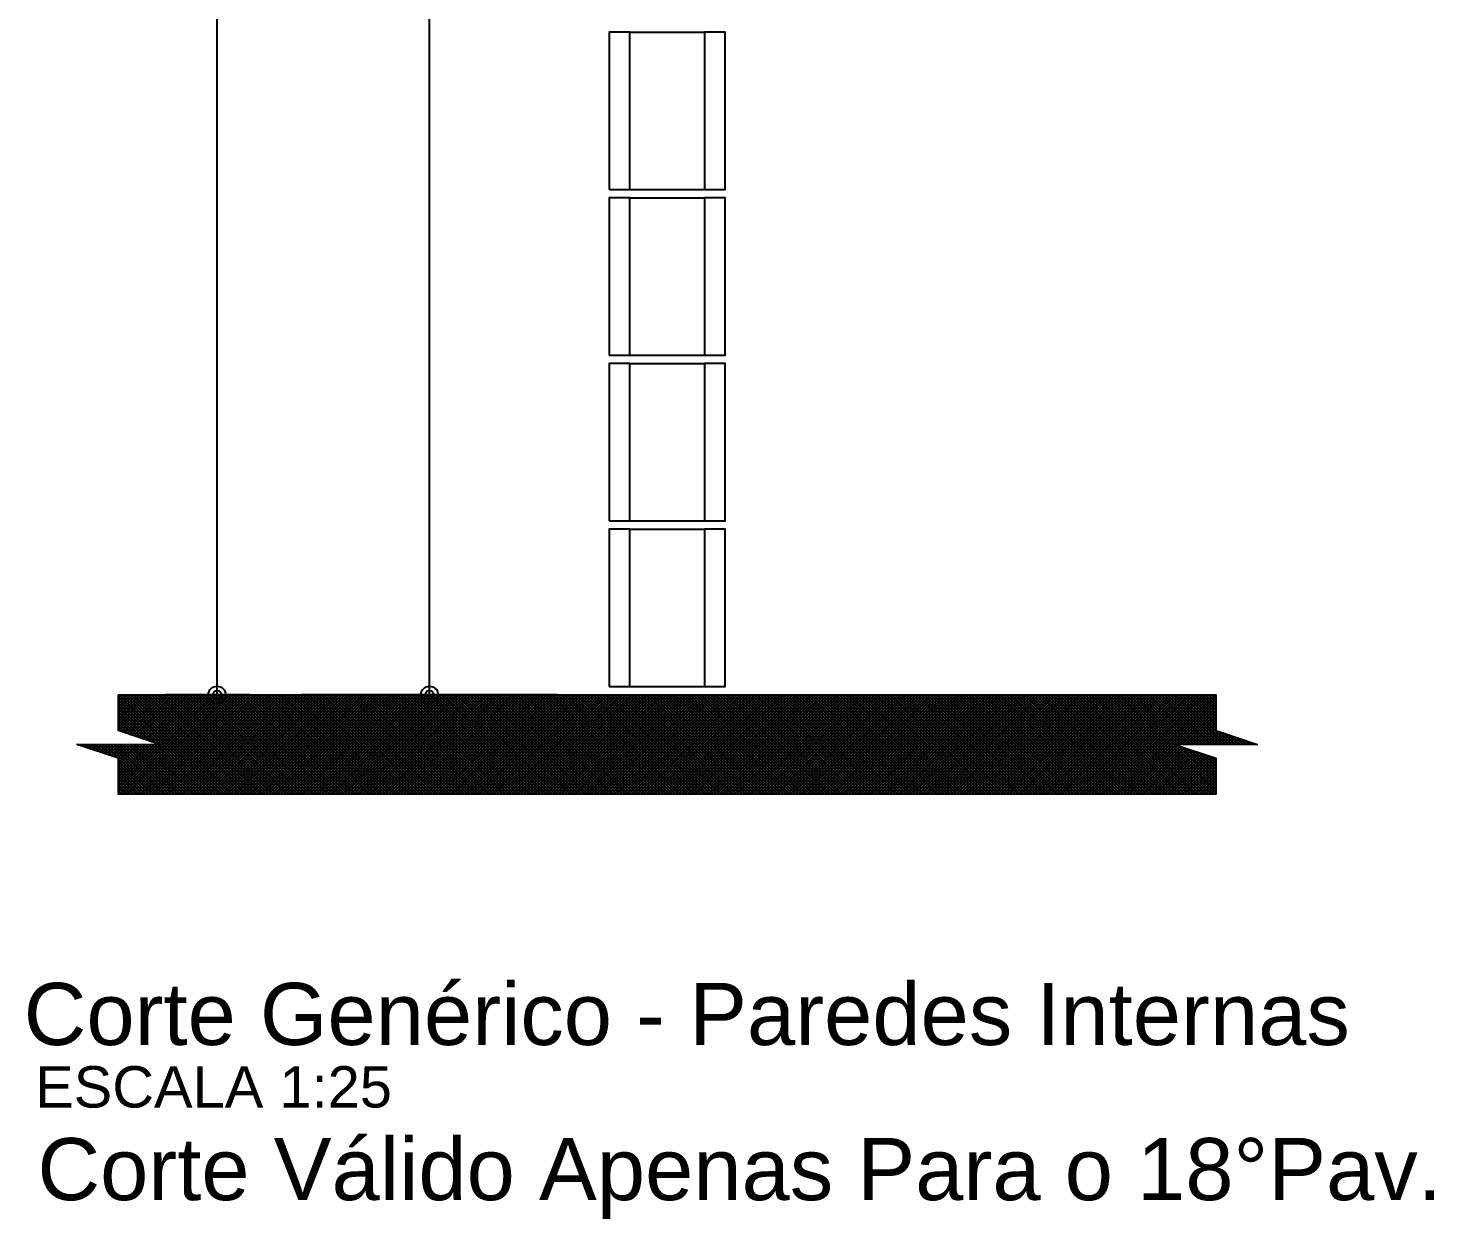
# Model space of a CAD drawing. Extents: x 0 to 119, y 0 to 84.
# Drawn here: x 52.85 to 59.64, y 45.37 to 51.12 of the extents above; entities that cross this region are included whole.
import ezdxf

# ---------------------------------------------------------------- set-up
doc = ezdxf.new("R2010")
doc.units = 0
doc.header["$MEASUREMENT"] = 0
for name, color, linetype in [('10', 252, 'CONTINUOUS'), ('24', 7, 'CONTINUOUS'), ('29', 9, 'CONTINUOUS'), ('32', 250, 'CONTINUOUS'), ('6', 178, 'CONTINUOUS'), ('7', 232, 'CONTINUOUS')]:
    doc.layers.add(name, color=color, linetype=linetype)
doc.styles.add('TQS_ARIAL', font='arial.ttf')

msp = doc.modelspace()

# ---------------------------------------------------------------- linework, layer by layer
at = {"layer": '10', "color": 252, "linetype": 'Continuous'}
for p, q in [((55.754675, 51.098703), (56.114675, 51.098703)), ((55.754675, 50.338703), (56.114675, 50.338703)), ((55.754675, 50.298703), (56.114675, 50.298703)), ((55.754675, 49.538703), (56.114675, 49.538703)), ((55.754675, 49.498703), (56.114675, 49.498703)), ((55.754675, 48.738703), (56.114675, 48.738703)), ((55.754675, 48.698703), (56.114675, 48.698703)), ((55.754675, 47.938703), (56.114675, 47.938703))]:
    msp.add_line(p, q, dxfattribs=at)
for points in [[(55.654675, 50.338703), (55.754675, 50.338703), (55.754675, 51.098703), (55.654675, 51.098703), (55.654675, 50.338703)], [(56.114675, 50.338703), (56.214675, 50.338703), (56.214675, 51.098703), (56.114675, 51.098703), (56.114675, 50.338703)], [(55.654675, 49.538703), (55.754675, 49.538703), (55.754675, 50.298703), (55.654675, 50.298703), (55.654675, 49.538703)], [(56.114675, 49.538703), (56.214675, 49.538703), (56.214675, 50.298703), (56.114675, 50.298703), (56.114675, 49.538703)], [(55.654675, 48.738703), (55.754675, 48.738703), (55.754675, 49.498703), (55.654675, 49.498703), (55.654675, 48.738703)], [(56.114675, 48.738703), (56.214675, 48.738703), (56.214675, 49.498703), (56.114675, 49.498703), (56.114675, 48.738703)], [(55.654675, 47.938703), (55.754675, 47.938703), (55.754675, 48.698703), (55.654675, 48.698703), (55.654675, 47.938703)], [(56.114675, 47.938703), (56.214675, 47.938703), (56.214675, 48.698703), (56.114675, 48.698703), (56.114675, 47.938703)]]:
    msp.add_lwpolyline(points, dxfattribs=at)
at = {"layer": '29', "color": 9, "linetype": 'Continuous'}
for p, q in [((53.28434, 47.429496), (53.753547, 47.898703)), ((53.28434, 47.443638), (53.739405, 47.898703)), ((53.28434, 47.45778), (53.725263, 47.898703)), ((53.28434, 47.726481), (53.456563, 47.898703)), ((53.28434, 47.740623), (53.442421, 47.898703)), ((53.28434, 47.754765), (53.428278, 47.898703)), ((53.28434, 47.768907), (53.414136, 47.898703)), ((53.28434, 47.783049), (53.399994, 47.898703)), ((53.28434, 47.797191), (53.385852, 47.898703)), ((53.28434, 47.811333), (53.37171, 47.898703)), ((53.28434, 47.825476), (53.357568, 47.898703)), ((53.28434, 47.839618), (53.343426, 47.898703)), ((53.28434, 47.85376), (53.329283, 47.898703)), ((53.28434, 47.867902), (53.315141, 47.898703)), ((53.28434, 47.882044), (53.300999, 47.898703)), ((53.28434, 47.896186), (53.286857, 47.898703)), ((53.28434, 47.888498), (53.754135, 47.418703)), ((53.28434, 47.874356), (53.739993, 47.418703)), ((53.28769, 47.418703), (53.76769, 47.898703)), ((53.288277, 47.898703), (53.768277, 47.418703)), ((53.294113, 47.722112), (53.470705, 47.898703)), ((53.301832, 47.418703), (53.781832, 47.898703)), ((53.302419, 47.898703), (53.782419, 47.418703)), ((53.30472, 47.718576), (53.484847, 47.898703)), ((53.315327, 47.715041), (53.498989, 47.898703)), ((53.315974, 47.418703), (53.795974, 47.898703)), ((53.316561, 47.898703), (53.796561, 47.418703)), ((53.325933, 47.711505), (53.513131, 47.898703)), ((53.330116, 47.418703), (53.810116, 47.898703)), ((53.330703, 47.898703), (53.810703, 47.418703)), ((53.33654, 47.70797), (53.527273, 47.898703)), ((53.344258, 47.418703), (53.824258, 47.898703)), ((53.344846, 47.898703), (53.824846, 47.418703)), ((53.347146, 47.704434), (53.541415, 47.898703)), ((53.357753, 47.700899), (53.555558, 47.898703)), ((53.3584, 47.418703), (53.8384, 47.898703)), ((53.358988, 47.898703), (53.838988, 47.418703)), ((53.36836, 47.697363), (53.5697, 47.898703)), ((53.372542, 47.418703), (53.852542, 47.898703)), ((53.37313, 47.898703), (53.85313, 47.418703)), ((53.378966, 47.693828), (53.583842, 47.898703)), ((53.386685, 47.418703), (53.866685, 47.898703)), ((53.387272, 47.898703), (53.867272, 47.418703)), ((53.389573, 47.690292), (53.597984, 47.898703)), ((53.400179, 47.686757), (53.612126, 47.898703)), ((53.400827, 47.418703), (53.880827, 47.898703)), ((53.401414, 47.898703), (53.881414, 47.418703)), ((53.410786, 47.683221), (53.626268, 47.898703)), ((53.414969, 47.418703), (53.894969, 47.898703)), ((53.415556, 47.898703), (53.895556, 47.418703)), ((53.421393, 47.679686), (53.64041, 47.898703)), ((53.429111, 47.418703), (53.909111, 47.898703)), ((53.429698, 47.898703), (53.909698, 47.418703)), ((53.431999, 47.67615), (53.654553, 47.898703)), ((53.442606, 47.672615), (53.668695, 47.898703)), ((53.443253, 47.418703), (53.923253, 47.898703)), ((53.443841, 47.898703), (53.923841, 47.418703)), ((53.453213, 47.669079), (53.682837, 47.898703)), ((53.457395, 47.418703), (53.937395, 47.898703)), ((53.457983, 47.898703), (53.937983, 47.418703)), ((53.463819, 47.665544), (53.696979, 47.898703)), ((53.471537, 47.418703), (53.951537, 47.898703)), ((53.472125, 47.898703), (53.952125, 47.418703)), ((53.474426, 47.662008), (53.711121, 47.898703)), ((53.48568, 47.418703), (53.96568, 47.898703)), ((53.486267, 47.898703), (53.966267, 47.418703)), ((53.499822, 47.418703), (53.979822, 47.898703)), ((53.500409, 47.898703), (53.980409, 47.418703)), ((53.513964, 47.418703), (53.993964, 47.898703)), ((53.514551, 47.898703), (53.994551, 47.418703)), ((53.528106, 47.418703), (54.008106, 47.898703)), ((53.528693, 47.898703), (54.008693, 47.418703)), ((53.542248, 47.418703), (54.022248, 47.898703)), ((53.542835, 47.898703), (54.022835, 47.418703)), ((53.55639, 47.418703), (54.03639, 47.898703)), ((53.556978, 47.898703), (54.036978, 47.418703)), ((53.570532, 47.418703), (54.050532, 47.898703)), ((53.57112, 47.898703), (54.05112, 47.418703)), ((53.584674, 47.418703), (54.064674, 47.898703)), ((53.585262, 47.898703), (54.065262, 47.418703)), ((53.598817, 47.418703), (54.078817, 47.898703)), ((53.599404, 47.898703), (54.079404, 47.418703)), ((53.612959, 47.418703), (54.092959, 47.898703)), ((53.613546, 47.898703), (54.093546, 47.418703)), ((53.627101, 47.418703), (54.107101, 47.898703)), ((53.627688, 47.898703), (54.107688, 47.418703)), ((53.641243, 47.418703), (54.121243, 47.898703)), ((53.64183, 47.898703), (54.12183, 47.418703)), ((53.655385, 47.418703), (54.135385, 47.898703)), ((53.655973, 47.898703), (54.135973, 47.418703)), ((53.669527, 47.418703), (54.149527, 47.898703)), ((53.670115, 47.898703), (54.150115, 47.418703)), ((53.683669, 47.418703), (54.163669, 47.898703)), ((53.684257, 47.898703), (54.164257, 47.418703)), ((53.697812, 47.418703), (54.177812, 47.898703)), ((53.698399, 47.898703), (54.178399, 47.418703)), ((53.711954, 47.418703), (54.191954, 47.898703)), ((53.712541, 47.898703), (54.192541, 47.418703)), ((53.726096, 47.418703), (54.206096, 47.898703)), ((53.726683, 47.898703), (54.206683, 47.418703)), ((53.740238, 47.418703), (54.220238, 47.898703)), ((53.740825, 47.898703), (54.220825, 47.418703)), ((53.75438, 47.418703), (54.23438, 47.898703)), ((53.754968, 47.898703), (54.234968, 47.418703)), ((53.768522, 47.418703), (54.248522, 47.898703)), ((53.76911, 47.898703), (54.24911, 47.418703)), ((53.782664, 47.418703), (54.262664, 47.898703)), ((53.783252, 47.898703), (54.263252, 47.418703)), ((53.796807, 47.418703), (54.276807, 47.898703)), ((53.797394, 47.898703), (54.277394, 47.418703)), ((53.810949, 47.418703), (54.290949, 47.898703)), ((53.811536, 47.898703), (54.291536, 47.418703)), ((53.825091, 47.418703), (54.305091, 47.898703)), ((53.825678, 47.898703), (54.305678, 47.418703)), ((53.839233, 47.418703), (54.319233, 47.898703)), ((53.83982, 47.898703), (54.31982, 47.418703)), ((53.853375, 47.418703), (54.333375, 47.898703)), ((53.853962, 47.898703), (54.333962, 47.418703)), ((53.867517, 47.418703), (54.347517, 47.898703)), ((53.868105, 47.898703), (54.348105, 47.418703)), ((53.881659, 47.418703), (54.361659, 47.898703)), ((53.882247, 47.898703), (54.362247, 47.418703)), ((53.895801, 47.418703), (54.375801, 47.898703)), ((53.896389, 47.898703), (54.376389, 47.418703)), ((53.909944, 47.418703), (54.389944, 47.898703)), ((53.910531, 47.898703), (54.390531, 47.418703)), ((53.924086, 47.418703), (54.404086, 47.898703)), ((53.924673, 47.898703), (54.404673, 47.418703)), ((53.938228, 47.418703), (54.418228, 47.898703)), ((53.938815, 47.898703), (54.418815, 47.418703)), ((53.95237, 47.418703), (54.43237, 47.898703)), ((53.952957, 47.898703), (54.432957, 47.418703)), ((53.966512, 47.418703), (54.446512, 47.898703)), ((53.9671, 47.898703), (54.4471, 47.418703)), ((53.980654, 47.418703), (54.460654, 47.898703)), ((53.981242, 47.898703), (54.461242, 47.418703)), ((53.994796, 47.418703), (54.474796, 47.898703)), ((53.995384, 47.898703), (54.475384, 47.418703)), ((54.008939, 47.418703), (54.488939, 47.898703)), ((54.009526, 47.898703), (54.489526, 47.418703)), ((54.023081, 47.418703), (54.503081, 47.898703)), ((54.023668, 47.898703), (54.503668, 47.418703)), ((54.037223, 47.418703), (54.517223, 47.898703)), ((54.03781, 47.898703), (54.51781, 47.418703)), ((54.051365, 47.418703), (54.531365, 47.898703)), ((54.051952, 47.898703), (54.531952, 47.418703)), ((54.065507, 47.418703), (54.545507, 47.898703)), ((54.066095, 47.898703), (54.546095, 47.418703)), ((54.079649, 47.418703), (54.559649, 47.898703)), ((54.080237, 47.898703), (54.560237, 47.418703)), ((54.093791, 47.418703), (54.573791, 47.898703)), ((54.094379, 47.898703), (54.574379, 47.418703)), ((54.107933, 47.418703), (54.587933, 47.898703)), ((54.108521, 47.898703), (54.588521, 47.418703)), ((54.122076, 47.418703), (54.602076, 47.898703)), ((54.122663, 47.898703), (54.602663, 47.418703)), ((54.136218, 47.418703), (54.616218, 47.898703)), ((54.136805, 47.898703), (54.616805, 47.418703)), ((54.15036, 47.418703), (54.63036, 47.898703)), ((54.150947, 47.898703), (54.630947, 47.418703)), ((54.164502, 47.418703), (54.644502, 47.898703)), ((54.165089, 47.898703), (54.645089, 47.418703)), ((54.178644, 47.418703), (54.658644, 47.898703)), ((54.179232, 47.898703), (54.659232, 47.418703)), ((54.192786, 47.418703), (54.672786, 47.898703)), ((54.193374, 47.898703), (54.673374, 47.418703)), ((54.206928, 47.418703), (54.686928, 47.898703)), ((54.207516, 47.898703), (54.687516, 47.418703)), ((54.221071, 47.418703), (54.701071, 47.898703)), ((54.221658, 47.898703), (54.701658, 47.418703)), ((54.235213, 47.418703), (54.715213, 47.898703)), ((54.2358, 47.898703), (54.7158, 47.418703)), ((54.249355, 47.418703), (54.729355, 47.898703)), ((54.249942, 47.898703), (54.729942, 47.418703)), ((54.263497, 47.418703), (54.743497, 47.898703)), ((54.264084, 47.898703), (54.744084, 47.418703)), ((54.277639, 47.418703), (54.757639, 47.898703)), ((54.278227, 47.898703), (54.758227, 47.418703)), ((54.291781, 47.418703), (54.771781, 47.898703)), ((54.292369, 47.898703), (54.772369, 47.418703)), ((54.305923, 47.418703), (54.785923, 47.898703)), ((54.306511, 47.898703), (54.786511, 47.418703)), ((54.320066, 47.418703), (54.800066, 47.898703)), ((54.320653, 47.898703), (54.800653, 47.418703)), ((54.334208, 47.418703), (54.814208, 47.898703)), ((54.334795, 47.898703), (54.814795, 47.418703)), ((54.34835, 47.418703), (54.82835, 47.898703)), ((54.348937, 47.898703), (54.828937, 47.418703)), ((54.362492, 47.418703), (54.842492, 47.898703)), ((54.363079, 47.898703), (54.843079, 47.418703)), ((54.376634, 47.418703), (54.856634, 47.898703)), ((54.377221, 47.898703), (54.857221, 47.418703)), ((54.390776, 47.418703), (54.870776, 47.898703)), ((54.391364, 47.898703), (54.871364, 47.418703)), ((54.404918, 47.418703), (54.884918, 47.898703)), ((54.405506, 47.898703), (54.885506, 47.418703)), ((54.41906, 47.418703), (54.89906, 47.898703)), ((54.419648, 47.898703), (54.899648, 47.418703)), ((54.433203, 47.418703), (54.913203, 47.898703)), ((54.43379, 47.898703), (54.91379, 47.418703)), ((54.447345, 47.418703), (54.927345, 47.898703)), ((54.447932, 47.898703), (54.927932, 47.418703)), ((54.461487, 47.418703), (54.941487, 47.898703)), ((54.462074, 47.898703), (54.942074, 47.418703)), ((54.475629, 47.418703), (54.955629, 47.898703)), ((54.476216, 47.898703), (54.956216, 47.418703)), ((54.489771, 47.418703), (54.969771, 47.898703)), ((54.490359, 47.898703), (54.970359, 47.418703)), ((54.503913, 47.418703), (54.983913, 47.898703)), ((54.504501, 47.898703), (54.984501, 47.418703)), ((54.518055, 47.418703), (54.998055, 47.898703)), ((54.518643, 47.898703), (54.998643, 47.418703)), ((54.532198, 47.418703), (55.012198, 47.898703)), ((54.532785, 47.898703), (55.012785, 47.418703)), ((54.54634, 47.418703), (55.02634, 47.898703)), ((54.546927, 47.898703), (55.026927, 47.418703)), ((54.560482, 47.418703), (55.040482, 47.898703)), ((54.561069, 47.898703), (55.041069, 47.418703)), ((54.574624, 47.418703), (55.054624, 47.898703)), ((54.575211, 47.898703), (55.055211, 47.418703)), ((54.588766, 47.418703), (55.068766, 47.898703)), ((54.589354, 47.898703), (55.069354, 47.418703)), ((54.602908, 47.418703), (55.082908, 47.898703)), ((54.603496, 47.898703), (55.083496, 47.418703)), ((54.61705, 47.418703), (55.09705, 47.898703)), ((54.617638, 47.898703), (55.097638, 47.418703)), ((54.631193, 47.418703), (55.111193, 47.898703)), ((54.63178, 47.898703), (55.11178, 47.418703)), ((54.645335, 47.418703), (55.125335, 47.898703)), ((54.645922, 47.898703), (55.125922, 47.418703)), ((54.659477, 47.418703), (55.139477, 47.898703)), ((54.660064, 47.898703), (55.140064, 47.418703)), ((54.673619, 47.418703), (55.153619, 47.898703)), ((54.674206, 47.898703), (55.154206, 47.418703)), ((54.687761, 47.418703), (55.167761, 47.898703)), ((54.688348, 47.898703), (55.168348, 47.418703)), ((54.701903, 47.418703), (55.181903, 47.898703)), ((54.702491, 47.898703), (55.182491, 47.418703)), ((54.716045, 47.418703), (55.196045, 47.898703)), ((54.716633, 47.898703), (55.196633, 47.418703)), ((54.730187, 47.418703), (55.210187, 47.898703)), ((54.730775, 47.898703), (55.210775, 47.418703)), ((54.74433, 47.418703), (55.22433, 47.898703)), ((54.744917, 47.898703), (55.224917, 47.418703)), ((54.758472, 47.418703), (55.238472, 47.898703)), ((54.759059, 47.898703), (55.239059, 47.418703)), ((54.772614, 47.418703), (55.252614, 47.898703)), ((54.773201, 47.898703), (55.253201, 47.418703)), ((54.786756, 47.418703), (55.266756, 47.898703)), ((54.787343, 47.898703), (55.267343, 47.418703)), ((54.800898, 47.418703), (55.280898, 47.898703)), ((54.801486, 47.898703), (55.281486, 47.418703)), ((54.81504, 47.418703), (55.29504, 47.898703)), ((54.815628, 47.898703), (55.295628, 47.418703)), ((54.829182, 47.418703), (55.309182, 47.898703)), ((54.82977, 47.898703), (55.30977, 47.418703)), ((54.843325, 47.418703), (55.323325, 47.898703)), ((54.843912, 47.898703), (55.323912, 47.418703)), ((54.857467, 47.418703), (55.337467, 47.898703)), ((54.858054, 47.898703), (55.338054, 47.418703)), ((54.871609, 47.418703), (55.351609, 47.898703)), ((54.872196, 47.898703), (55.352196, 47.418703)), ((54.885751, 47.418703), (55.365751, 47.898703)), ((54.886338, 47.898703), (55.366338, 47.418703)), ((54.899893, 47.418703), (55.379893, 47.898703)), ((54.900481, 47.898703), (55.380481, 47.418703)), ((54.914035, 47.418703), (55.394035, 47.898703)), ((54.914623, 47.898703), (55.394623, 47.418703)), ((54.928177, 47.418703), (55.408177, 47.898703)), ((54.928765, 47.898703), (55.408765, 47.418703)), ((54.942319, 47.418703), (55.422319, 47.898703)), ((54.942907, 47.898703), (55.422907, 47.418703)), ((54.956462, 47.418703), (55.436462, 47.898703)), ((54.957049, 47.898703), (55.437049, 47.418703)), ((54.970604, 47.418703), (55.450604, 47.898703)), ((54.971191, 47.898703), (55.451191, 47.418703)), ((54.984746, 47.418703), (55.464746, 47.898703)), ((54.985333, 47.898703), (55.465333, 47.418703)), ((54.998888, 47.418703), (55.478888, 47.898703)), ((54.999475, 47.898703), (55.479475, 47.418703)), ((55.01303, 47.418703), (55.49303, 47.898703)), ((55.013618, 47.898703), (55.493618, 47.418703)), ((55.027172, 47.418703), (55.507172, 47.898703)), ((55.02776, 47.898703), (55.50776, 47.418703)), ((55.041314, 47.418703), (55.521314, 47.898703)), ((55.041902, 47.898703), (55.521902, 47.418703)), ((55.055457, 47.418703), (55.535457, 47.898703)), ((55.056044, 47.898703), (55.536044, 47.418703)), ((55.069599, 47.418703), (55.549599, 47.898703)), ((55.070186, 47.898703), (55.550186, 47.418703)), ((55.083741, 47.418703), (55.563741, 47.898703)), ((55.084328, 47.898703), (55.564328, 47.418703)), ((55.097883, 47.418703), (55.577883, 47.898703)), ((55.09847, 47.898703), (55.57847, 47.418703)), ((55.112025, 47.418703), (55.592025, 47.898703)), ((55.112613, 47.898703), (55.592613, 47.418703)), ((55.126167, 47.418703), (55.606167, 47.898703)), ((55.126755, 47.898703), (55.606755, 47.418703)), ((55.140309, 47.418703), (55.620309, 47.898703)), ((55.140897, 47.898703), (55.620897, 47.418703)), ((55.154452, 47.418703), (55.634452, 47.898703)), ((55.155039, 47.898703), (55.635039, 47.418703)), ((55.168594, 47.418703), (55.648594, 47.898703)), ((55.169181, 47.898703), (55.649181, 47.418703)), ((55.182736, 47.418703), (55.662736, 47.898703)), ((55.183323, 47.898703), (55.663323, 47.418703)), ((55.196878, 47.418703), (55.676878, 47.898703)), ((55.197465, 47.898703), (55.677465, 47.418703)), ((55.21102, 47.418703), (55.69102, 47.898703)), ((55.211607, 47.898703), (55.691607, 47.418703)), ((55.225162, 47.418703), (55.705162, 47.898703)), ((55.22575, 47.898703), (55.70575, 47.418703)), ((55.239304, 47.418703), (55.719304, 47.898703)), ((55.239892, 47.898703), (55.719892, 47.418703)), ((55.253446, 47.418703), (55.733446, 47.898703)), ((55.254034, 47.898703), (55.734034, 47.418703)), ((55.267589, 47.418703), (55.747589, 47.898703)), ((55.268176, 47.898703), (55.748176, 47.418703)), ((55.281731, 47.418703), (55.761731, 47.898703)), ((55.282318, 47.898703), (55.762318, 47.418703)), ((55.295873, 47.418703), (55.775873, 47.898703)), ((55.29646, 47.898703), (55.77646, 47.418703)), ((55.310015, 47.418703), (55.790015, 47.898703)), ((55.310602, 47.898703), (55.790602, 47.418703)), ((55.324157, 47.418703), (55.804157, 47.898703)), ((55.324745, 47.898703), (55.804745, 47.418703)), ((55.338299, 47.418703), (55.818299, 47.898703)), ((55.338887, 47.898703), (55.818887, 47.418703)), ((55.352441, 47.418703), (55.832441, 47.898703)), ((55.353029, 47.898703), (55.833029, 47.418703)), ((55.366584, 47.418703), (55.846584, 47.898703)), ((55.367171, 47.898703), (55.847171, 47.418703)), ((55.380726, 47.418703), (55.860726, 47.898703)), ((55.381313, 47.898703), (55.861313, 47.418703)), ((55.394868, 47.418703), (55.874868, 47.898703)), ((55.395455, 47.898703), (55.875455, 47.418703)), ((55.40901, 47.418703), (55.88901, 47.898703)), ((55.409597, 47.898703), (55.889597, 47.418703)), ((55.423152, 47.418703), (55.903152, 47.898703)), ((55.42374, 47.898703), (55.90374, 47.418703)), ((55.437294, 47.418703), (55.917294, 47.898703)), ((55.437882, 47.898703), (55.917882, 47.418703)), ((55.451436, 47.418703), (55.931436, 47.898703)), ((55.452024, 47.898703), (55.932024, 47.418703)), ((55.465579, 47.418703), (55.945579, 47.898703)), ((55.466166, 47.898703), (55.946166, 47.418703)), ((55.479721, 47.418703), (55.959721, 47.898703)), ((55.480308, 47.898703), (55.960308, 47.418703)), ((55.493863, 47.418703), (55.973863, 47.898703)), ((55.49445, 47.898703), (55.97445, 47.418703)), ((55.508005, 47.418703), (55.988005, 47.898703)), ((55.508592, 47.898703), (55.988592, 47.418703)), ((55.522147, 47.418703), (56.002147, 47.898703)), ((55.522734, 47.898703), (56.002734, 47.418703)), ((55.536289, 47.418703), (56.016289, 47.898703)), ((55.536877, 47.898703), (56.016877, 47.418703)), ((55.550431, 47.418703), (56.030431, 47.898703)), ((55.551019, 47.898703), (56.031019, 47.418703)), ((55.564573, 47.418703), (56.044573, 47.898703)), ((55.565161, 47.898703), (56.045161, 47.418703)), ((55.578716, 47.418703), (56.058716, 47.898703)), ((55.579303, 47.898703), (56.059303, 47.418703)), ((55.592858, 47.418703), (56.072858, 47.898703)), ((55.593445, 47.898703), (56.073445, 47.418703)), ((55.607, 47.418703), (56.087, 47.898703)), ((55.607587, 47.898703), (56.087587, 47.418703)), ((55.621142, 47.418703), (56.101142, 47.898703)), ((55.621729, 47.898703), (56.101729, 47.418703)), ((55.635284, 47.418703), (56.115284, 47.898703)), ((55.635872, 47.898703), (56.115872, 47.418703)), ((55.649426, 47.418703), (56.129426, 47.898703)), ((55.650014, 47.898703), (56.130014, 47.418703)), ((55.663568, 47.418703), (56.143568, 47.898703)), ((55.664156, 47.898703), (56.144156, 47.418703)), ((55.677711, 47.418703), (56.157711, 47.898703)), ((55.678298, 47.898703), (56.158298, 47.418703)), ((55.691853, 47.418703), (56.171853, 47.898703)), ((55.69244, 47.898703), (56.17244, 47.418703)), ((55.705995, 47.418703), (56.185995, 47.898703)), ((55.706582, 47.898703), (56.186582, 47.418703)), ((55.720137, 47.418703), (56.200137, 47.898703)), ((55.720724, 47.898703), (56.200724, 47.418703)), ((55.734279, 47.418703), (56.214279, 47.898703)), ((55.734867, 47.898703), (56.214867, 47.418703)), ((55.748421, 47.418703), (56.228421, 47.898703)), ((55.749009, 47.898703), (56.229009, 47.418703)), ((55.762563, 47.418703), (56.242563, 47.898703)), ((55.763151, 47.898703), (56.243151, 47.418703)), ((55.776705, 47.418703), (56.256705, 47.898703)), ((55.777293, 47.898703), (56.257293, 47.418703)), ((55.790848, 47.418703), (56.270848, 47.898703)), ((55.791435, 47.898703), (56.271435, 47.418703)), ((55.80499, 47.418703), (56.28499, 47.898703)), ((55.805577, 47.898703), (56.285577, 47.418703)), ((55.819132, 47.418703), (56.299132, 47.898703)), ((55.819719, 47.898703), (56.299719, 47.418703)), ((55.833274, 47.418703), (56.313274, 47.898703)), ((55.833861, 47.898703), (56.313861, 47.418703)), ((55.847416, 47.418703), (56.327416, 47.898703)), ((55.848004, 47.898703), (56.328004, 47.418703)), ((55.861558, 47.418703), (56.341558, 47.898703)), ((55.862146, 47.898703), (56.342146, 47.418703)), ((55.8757, 47.418703), (56.3557, 47.898703)), ((55.876288, 47.898703), (56.356288, 47.418703)), ((55.889843, 47.418703), (56.369843, 47.898703)), ((55.89043, 47.898703), (56.37043, 47.418703)), ((55.903985, 47.418703), (56.383985, 47.898703)), ((55.904572, 47.898703), (56.384572, 47.418703)), ((55.918127, 47.418703), (56.398127, 47.898703)), ((55.918714, 47.898703), (56.398714, 47.418703)), ((55.932269, 47.418703), (56.412269, 47.898703)), ((55.932856, 47.898703), (56.412856, 47.418703)), ((55.946411, 47.418703), (56.426411, 47.898703)), ((55.946999, 47.898703), (56.426999, 47.418703)), ((55.960553, 47.418703), (56.440553, 47.898703)), ((55.961141, 47.898703), (56.441141, 47.418703)), ((55.974695, 47.418703), (56.454695, 47.898703)), ((55.975283, 47.898703), (56.455283, 47.418703)), ((55.988838, 47.418703), (56.468838, 47.898703)), ((55.989425, 47.898703), (56.469425, 47.418703)), ((56.00298, 47.418703), (56.48298, 47.898703)), ((56.003567, 47.898703), (56.483567, 47.418703)), ((56.017122, 47.418703), (56.497122, 47.898703)), ((56.017709, 47.898703), (56.497709, 47.418703)), ((56.031264, 47.418703), (56.511264, 47.898703)), ((56.031851, 47.898703), (56.511851, 47.418703)), ((56.045406, 47.418703), (56.525406, 47.898703)), ((56.045993, 47.898703), (56.525993, 47.418703)), ((56.059548, 47.418703), (56.539548, 47.898703)), ((56.060136, 47.898703), (56.540136, 47.418703)), ((56.07369, 47.418703), (56.55369, 47.898703)), ((56.074278, 47.898703), (56.554278, 47.418703)), ((56.087832, 47.418703), (56.567832, 47.898703)), ((56.08842, 47.898703), (56.56842, 47.418703)), ((56.101975, 47.418703), (56.581975, 47.898703)), ((56.102562, 47.898703), (56.582562, 47.418703)), ((56.116117, 47.418703), (56.596117, 47.898703)), ((56.116704, 47.898703), (56.596704, 47.418703)), ((56.130259, 47.418703), (56.610259, 47.898703)), ((56.130846, 47.898703), (56.610846, 47.418703)), ((56.144401, 47.418703), (56.624401, 47.898703)), ((56.144988, 47.898703), (56.624988, 47.418703)), ((56.158543, 47.418703), (56.638543, 47.898703)), ((56.159131, 47.898703), (56.639131, 47.418703)), ((56.172685, 47.418703), (56.652685, 47.898703)), ((56.173273, 47.898703), (56.653273, 47.418703)), ((56.186827, 47.418703), (56.666827, 47.898703)), ((56.187415, 47.898703), (56.667415, 47.418703)), ((56.20097, 47.418703), (56.68097, 47.898703)), ((56.201557, 47.898703), (56.681557, 47.418703)), ((56.215112, 47.418703), (56.695112, 47.898703)), ((56.215699, 47.898703), (56.695699, 47.418703)), ((56.229254, 47.418703), (56.709254, 47.898703)), ((56.229841, 47.898703), (56.709841, 47.418703)), ((56.243396, 47.418703), (56.723396, 47.898703)), ((56.243983, 47.898703), (56.723983, 47.418703)), ((56.257538, 47.418703), (56.737538, 47.898703)), ((56.258126, 47.898703), (56.738126, 47.418703)), ((56.27168, 47.418703), (56.75168, 47.898703)), ((56.272268, 47.898703), (56.752268, 47.418703)), ((56.285822, 47.418703), (56.765822, 47.898703)), ((56.28641, 47.898703), (56.76641, 47.418703)), ((56.299965, 47.418703), (56.779965, 47.898703)), ((56.300552, 47.898703), (56.780552, 47.418703)), ((56.314107, 47.418703), (56.794107, 47.898703)), ((56.314694, 47.898703), (56.794694, 47.418703)), ((56.328249, 47.418703), (56.808249, 47.898703)), ((56.328836, 47.898703), (56.808836, 47.418703)), ((56.342391, 47.418703), (56.822391, 47.898703)), ((56.342978, 47.898703), (56.822978, 47.418703)), ((56.356533, 47.418703), (56.836533, 47.898703)), ((56.35712, 47.898703), (56.83712, 47.418703)), ((56.370675, 47.418703), (56.850675, 47.898703)), ((56.371263, 47.898703), (56.851263, 47.418703)), ((56.384817, 47.418703), (56.864817, 47.898703)), ((56.385405, 47.898703), (56.865405, 47.418703)), ((56.398959, 47.418703), (56.878959, 47.898703)), ((56.399547, 47.898703), (56.879547, 47.418703)), ((56.413102, 47.418703), (56.893102, 47.898703)), ((56.413689, 47.898703), (56.893689, 47.418703)), ((56.427244, 47.418703), (56.907244, 47.898703)), ((56.427831, 47.898703), (56.907831, 47.418703)), ((56.441386, 47.418703), (56.921386, 47.898703)), ((56.441973, 47.898703), (56.921973, 47.418703)), ((56.455528, 47.418703), (56.935528, 47.898703)), ((56.456115, 47.898703), (56.936115, 47.418703)), ((56.46967, 47.418703), (56.94967, 47.898703)), ((56.470258, 47.898703), (56.950258, 47.418703)), ((56.483812, 47.418703), (56.963812, 47.898703)), ((56.4844, 47.898703), (56.9644, 47.418703)), ((56.497954, 47.418703), (56.977954, 47.898703)), ((56.498542, 47.898703), (56.978542, 47.418703)), ((56.512097, 47.418703), (56.992097, 47.898703)), ((56.512684, 47.898703), (56.992684, 47.418703)), ((56.526239, 47.418703), (57.006239, 47.898703)), ((56.526826, 47.898703), (57.006826, 47.418703)), ((56.540381, 47.418703), (57.020381, 47.898703)), ((56.540968, 47.898703), (57.020968, 47.418703)), ((56.554523, 47.418703), (57.034523, 47.898703)), ((56.55511, 47.898703), (57.03511, 47.418703)), ((56.568665, 47.418703), (57.048665, 47.898703)), ((56.569253, 47.898703), (57.049253, 47.418703)), ((56.582807, 47.418703), (57.062807, 47.898703)), ((56.583395, 47.898703), (57.063395, 47.418703)), ((56.596949, 47.418703), (57.076949, 47.898703)), ((56.597537, 47.898703), (57.077537, 47.418703)), ((56.611091, 47.418703), (57.091091, 47.898703)), ((56.611679, 47.898703), (57.091679, 47.418703)), ((56.625234, 47.418703), (57.105234, 47.898703)), ((56.625821, 47.898703), (57.105821, 47.418703)), ((56.639376, 47.418703), (57.119376, 47.898703)), ((56.639963, 47.898703), (57.119963, 47.418703)), ((56.653518, 47.418703), (57.133518, 47.898703)), ((56.654105, 47.898703), (57.134105, 47.418703)), ((56.66766, 47.418703), (57.14766, 47.898703)), ((56.668247, 47.898703), (57.148247, 47.418703)), ((56.681802, 47.418703), (57.161802, 47.898703)), ((56.68239, 47.898703), (57.16239, 47.418703)), ((56.695944, 47.418703), (57.175944, 47.898703)), ((56.696532, 47.898703), (57.176532, 47.418703)), ((56.710086, 47.418703), (57.190086, 47.898703)), ((56.710674, 47.898703), (57.190674, 47.418703)), ((56.724229, 47.418703), (57.204229, 47.898703)), ((56.724816, 47.898703), (57.204816, 47.418703)), ((56.738371, 47.418703), (57.218371, 47.898703)), ((56.738958, 47.898703), (57.218958, 47.418703)), ((56.752513, 47.418703), (57.232513, 47.898703)), ((56.7531, 47.898703), (57.2331, 47.418703)), ((56.766655, 47.418703), (57.246655, 47.898703)), ((56.767242, 47.898703), (57.247242, 47.418703)), ((56.780797, 47.418703), (57.260797, 47.898703)), ((56.781385, 47.898703), (57.261385, 47.418703)), ((56.794939, 47.418703), (57.274939, 47.898703)), ((56.795527, 47.898703), (57.275527, 47.418703)), ((56.809081, 47.418703), (57.289081, 47.898703)), ((56.809669, 47.898703), (57.289669, 47.418703)), ((56.823224, 47.418703), (57.303224, 47.898703)), ((56.823811, 47.898703), (57.303811, 47.418703)), ((56.837366, 47.418703), (57.317366, 47.898703)), ((56.837953, 47.898703), (57.317953, 47.418703)), ((56.851508, 47.418703), (57.331508, 47.898703)), ((56.852095, 47.898703), (57.332095, 47.418703)), ((56.86565, 47.418703), (57.34565, 47.898703)), ((56.866237, 47.898703), (57.346237, 47.418703)), ((56.879792, 47.418703), (57.359792, 47.898703)), ((56.880379, 47.898703), (57.360379, 47.418703)), ((56.893934, 47.418703), (57.373934, 47.898703)), ((56.894522, 47.898703), (57.374522, 47.418703)), ((56.908076, 47.418703), (57.388076, 47.898703)), ((56.908664, 47.898703), (57.388664, 47.418703)), ((56.922218, 47.418703), (57.402218, 47.898703)), ((56.922806, 47.898703), (57.402806, 47.418703)), ((56.936361, 47.418703), (57.416361, 47.898703)), ((56.936948, 47.898703), (57.416948, 47.418703)), ((56.950503, 47.418703), (57.430503, 47.898703)), ((56.95109, 47.898703), (57.43109, 47.418703)), ((56.964645, 47.418703), (57.444645, 47.898703)), ((56.965232, 47.898703), (57.445232, 47.418703)), ((56.978787, 47.418703), (57.458787, 47.898703)), ((56.979374, 47.898703), (57.459374, 47.418703)), ((56.992929, 47.418703), (57.472929, 47.898703)), ((56.993517, 47.898703), (57.473517, 47.418703)), ((57.007071, 47.418703), (57.487071, 47.898703)), ((57.007659, 47.898703), (57.487659, 47.418703)), ((57.021213, 47.418703), (57.501213, 47.898703)), ((57.021801, 47.898703), (57.501801, 47.418703)), ((57.035356, 47.418703), (57.515356, 47.898703)), ((57.035943, 47.898703), (57.515943, 47.418703)), ((57.049498, 47.418703), (57.529498, 47.898703)), ((57.050085, 47.898703), (57.530085, 47.418703)), ((57.06364, 47.418703), (57.54364, 47.898703)), ((57.064227, 47.898703), (57.544227, 47.418703)), ((57.077782, 47.418703), (57.557782, 47.898703)), ((57.078369, 47.898703), (57.558369, 47.418703)), ((57.091924, 47.418703), (57.571924, 47.898703)), ((57.092512, 47.898703), (57.572512, 47.418703)), ((57.106066, 47.418703), (57.586066, 47.898703)), ((57.106654, 47.898703), (57.586654, 47.418703)), ((57.120208, 47.418703), (57.600208, 47.898703)), ((57.120796, 47.898703), (57.600796, 47.418703)), ((57.134351, 47.418703), (57.614351, 47.898703)), ((57.134938, 47.898703), (57.614938, 47.418703)), ((57.148493, 47.418703), (57.628493, 47.898703)), ((57.14908, 47.898703), (57.62908, 47.418703)), ((57.162635, 47.418703), (57.642635, 47.898703)), ((57.163222, 47.898703), (57.643222, 47.418703)), ((57.176777, 47.418703), (57.656777, 47.898703)), ((57.177364, 47.898703), (57.657364, 47.418703)), ((57.190919, 47.418703), (57.670919, 47.898703)), ((57.191506, 47.898703), (57.671506, 47.418703)), ((57.205061, 47.418703), (57.685061, 47.898703)), ((57.205649, 47.898703), (57.685649, 47.418703)), ((57.219203, 47.418703), (57.699203, 47.898703)), ((57.219791, 47.898703), (57.699791, 47.418703)), ((57.233345, 47.418703), (57.713345, 47.898703)), ((57.233933, 47.898703), (57.713933, 47.418703)), ((57.247488, 47.418703), (57.727488, 47.898703)), ((57.248075, 47.898703), (57.728075, 47.418703)), ((57.26163, 47.418703), (57.74163, 47.898703)), ((57.262217, 47.898703), (57.742217, 47.418703)), ((57.275772, 47.418703), (57.755772, 47.898703)), ((57.276359, 47.898703), (57.756359, 47.418703)), ((57.289914, 47.418703), (57.769914, 47.898703)), ((57.290501, 47.898703), (57.770501, 47.418703)), ((57.304056, 47.418703), (57.784056, 47.898703)), ((57.304644, 47.898703), (57.784644, 47.418703)), ((57.318198, 47.418703), (57.798198, 47.898703)), ((57.318786, 47.898703), (57.798786, 47.418703)), ((57.33234, 47.418703), (57.81234, 47.898703)), ((57.332928, 47.898703), (57.812928, 47.418703)), ((57.346483, 47.418703), (57.826483, 47.898703)), ((57.34707, 47.898703), (57.82707, 47.418703)), ((57.360625, 47.418703), (57.840625, 47.898703)), ((57.361212, 47.898703), (57.841212, 47.418703)), ((57.374767, 47.418703), (57.854767, 47.898703)), ((57.375354, 47.898703), (57.855354, 47.418703)), ((57.388909, 47.418703), (57.868909, 47.898703)), ((57.389496, 47.898703), (57.869496, 47.418703)), ((57.403051, 47.418703), (57.883051, 47.898703)), ((57.403639, 47.898703), (57.883639, 47.418703)), ((57.417193, 47.418703), (57.897193, 47.898703)), ((57.417781, 47.898703), (57.897781, 47.418703)), ((57.431335, 47.418703), (57.911335, 47.898703)), ((57.431923, 47.898703), (57.911923, 47.418703)), ((57.445477, 47.418703), (57.925477, 47.898703)), ((57.446065, 47.898703), (57.926065, 47.418703)), ((57.45962, 47.418703), (57.93962, 47.898703)), ((57.460207, 47.898703), (57.940207, 47.418703)), ((57.473762, 47.418703), (57.953762, 47.898703)), ((57.474349, 47.898703), (57.954349, 47.418703)), ((57.487904, 47.418703), (57.967904, 47.898703)), ((57.488491, 47.898703), (57.968491, 47.418703)), ((57.502046, 47.418703), (57.982046, 47.898703)), ((57.502633, 47.898703), (57.982633, 47.418703)), ((57.516188, 47.418703), (57.996188, 47.898703)), ((57.516776, 47.898703), (57.996776, 47.418703)), ((57.53033, 47.418703), (58.01033, 47.898703)), ((57.530918, 47.898703), (58.010918, 47.418703)), ((57.544472, 47.418703), (58.024472, 47.898703)), ((57.54506, 47.898703), (58.02506, 47.418703)), ((57.558615, 47.418703), (58.038615, 47.898703)), ((57.559202, 47.898703), (58.039202, 47.418703)), ((57.572757, 47.418703), (58.052757, 47.898703)), ((57.573344, 47.898703), (58.053344, 47.418703)), ((57.586899, 47.418703), (58.066899, 47.898703)), ((57.587486, 47.898703), (58.067486, 47.418703)), ((57.601041, 47.418703), (58.081041, 47.898703)), ((57.601628, 47.898703), (58.081628, 47.418703)), ((57.615183, 47.418703), (58.095183, 47.898703)), ((57.615771, 47.898703), (58.095771, 47.418703)), ((57.629325, 47.418703), (58.109325, 47.898703)), ((57.629913, 47.898703), (58.109913, 47.418703)), ((57.643467, 47.418703), (58.123467, 47.898703)), ((57.644055, 47.898703), (58.124055, 47.418703)), ((57.65761, 47.418703), (58.13761, 47.898703)), ((57.658197, 47.898703), (58.138197, 47.418703)), ((57.671752, 47.418703), (58.151752, 47.898703)), ((57.672339, 47.898703), (58.152339, 47.418703)), ((57.685894, 47.418703), (58.165894, 47.898703)), ((57.686481, 47.898703), (58.166481, 47.418703)), ((57.700036, 47.418703), (58.180036, 47.898703)), ((57.700623, 47.898703), (58.180623, 47.418703)), ((57.714178, 47.418703), (58.194178, 47.898703)), ((57.714765, 47.898703), (58.194765, 47.418703)), ((57.72832, 47.418703), (58.20832, 47.898703)), ((57.728908, 47.898703), (58.208908, 47.418703)), ((57.742462, 47.418703), (58.222462, 47.898703)), ((57.74305, 47.898703), (58.22305, 47.418703)), ((57.756604, 47.418703), (58.236604, 47.898703)), ((57.757192, 47.898703), (58.237192, 47.418703)), ((57.770747, 47.418703), (58.250747, 47.898703)), ((57.771334, 47.898703), (58.251334, 47.418703)), ((57.784889, 47.418703), (58.264889, 47.898703)), ((57.785476, 47.898703), (58.265476, 47.418703)), ((57.799031, 47.418703), (58.279031, 47.898703)), ((57.799618, 47.898703), (58.279618, 47.418703)), ((57.813173, 47.418703), (58.293173, 47.898703)), ((57.81376, 47.898703), (58.29376, 47.418703)), ((57.827315, 47.418703), (58.307315, 47.898703)), ((57.827903, 47.898703), (58.307903, 47.418703)), ((57.841457, 47.418703), (58.321457, 47.898703)), ((57.842045, 47.898703), (58.322045, 47.418703)), ((57.855599, 47.418703), (58.335599, 47.898703)), ((57.856187, 47.898703), (58.336187, 47.418703)), ((57.869742, 47.418703), (58.349742, 47.898703)), ((57.870329, 47.898703), (58.350329, 47.418703)), ((57.883884, 47.418703), (58.363884, 47.898703)), ((57.884471, 47.898703), (58.364471, 47.418703)), ((57.898026, 47.418703), (58.378026, 47.898703)), ((57.898613, 47.898703), (58.378613, 47.418703)), ((57.912168, 47.418703), (58.392168, 47.898703)), ((57.912755, 47.898703), (58.392755, 47.418703)), ((57.92631, 47.418703), (58.40631, 47.898703)), ((57.926898, 47.898703), (58.406898, 47.418703)), ((57.940452, 47.418703), (58.420452, 47.898703)), ((57.94104, 47.898703), (58.42104, 47.418703)), ((57.954594, 47.418703), (58.434594, 47.898703)), ((57.955182, 47.898703), (58.435182, 47.418703)), ((57.968737, 47.418703), (58.448737, 47.898703)), ((57.969324, 47.898703), (58.449324, 47.418703)), ((57.982879, 47.418703), (58.462879, 47.898703)), ((57.983466, 47.898703), (58.463466, 47.418703)), ((57.997021, 47.418703), (58.477021, 47.898703)), ((57.997608, 47.898703), (58.477608, 47.418703)), ((58.011163, 47.418703), (58.491163, 47.898703)), ((58.01175, 47.898703), (58.49175, 47.418703)), ((58.025305, 47.418703), (58.505305, 47.898703)), ((58.025892, 47.898703), (58.505892, 47.418703)), ((58.039447, 47.418703), (58.519447, 47.898703)), ((58.040035, 47.898703), (58.520035, 47.418703)), ((58.053589, 47.418703), (58.533589, 47.898703)), ((58.054177, 47.898703), (58.534177, 47.418703)), ((58.067731, 47.418703), (58.547731, 47.898703)), ((58.068319, 47.898703), (58.548319, 47.418703)), ((58.081874, 47.418703), (58.561874, 47.898703)), ((58.082461, 47.898703), (58.562461, 47.418703)), ((58.096016, 47.418703), (58.576016, 47.898703)), ((58.096603, 47.898703), (58.576603, 47.418703)), ((58.110158, 47.418703), (58.585011, 47.893556)), ((58.110745, 47.898703), (58.585011, 47.424438)), ((58.1243, 47.418703), (58.585011, 47.879414)), ((58.124887, 47.898703), (58.585011, 47.43858)), ((58.13903, 47.898703), (58.585011, 47.452722)), ((58.153172, 47.898703), (58.393172, 47.658703)), ((58.167314, 47.898703), (58.407314, 47.658703)), ((58.181456, 47.898703), (58.421456, 47.658703)), ((58.195598, 47.898703), (58.435598, 47.658703)), ((58.20974, 47.898703), (58.44974, 47.658703)), ((58.223882, 47.898703), (58.463882, 47.658703)), ((58.238025, 47.898703), (58.478025, 47.658703)), ((58.252167, 47.898703), (58.492167, 47.658703)), ((58.266309, 47.898703), (58.506309, 47.658703)), ((58.280451, 47.898703), (58.520451, 47.658703)), ((58.294593, 47.898703), (58.534593, 47.658703)), ((58.308735, 47.898703), (58.548735, 47.658703)), ((58.322877, 47.898703), (58.562877, 47.658703)), ((58.337019, 47.898703), (58.577019, 47.658703)), ((58.351162, 47.898703), (58.591162, 47.658703)), ((58.365304, 47.898703), (58.605304, 47.658703)), ((58.379446, 47.898703), (58.619446, 47.658703)), ((58.393588, 47.898703), (58.633588, 47.658703)), ((58.40773, 47.898703), (58.64773, 47.658703)), ((58.421872, 47.898703), (58.585011, 47.735565)), ((58.436014, 47.898703), (58.585011, 47.749707)), ((58.450157, 47.898703), (58.585011, 47.763849)), ((58.464299, 47.898703), (58.585011, 47.777991)), ((58.478441, 47.898703), (58.585011, 47.792133)), ((58.492583, 47.898703), (58.585011, 47.806275)), ((58.506725, 47.898703), (58.585011, 47.820418)), ((58.520867, 47.898703), (58.585011, 47.83456)), ((58.535009, 47.898703), (58.585011, 47.848702)), ((58.549151, 47.898703), (58.585011, 47.862844)), ((58.563294, 47.898703), (58.585011, 47.876986)), ((58.577436, 47.898703), (58.585011, 47.891128)), ((53.28434, 47.860214), (53.725851, 47.418703)), ((53.28434, 47.846072), (53.465393, 47.665019)), ((53.28434, 47.83193), (53.44418, 47.67209)), ((53.28434, 47.817788), (53.422967, 47.679161)), ((53.28434, 47.803646), (53.401753, 47.686232)), ((58.138442, 47.418703), (58.585011, 47.865272)), ((58.392584, 47.658703), (58.585011, 47.85113)), ((58.406726, 47.658703), (58.585011, 47.836988)), ((58.420869, 47.658703), (58.585011, 47.822846)), ((58.435011, 47.658703), (58.585011, 47.808704)), ((53.28434, 47.789503), (53.38054, 47.693303)), ((53.28434, 47.775361), (53.359327, 47.700374)), ((53.28434, 47.761219), (53.338114, 47.707445)), ((53.28434, 47.747077), (53.316901, 47.714516)), ((58.449153, 47.658703), (58.585011, 47.794561)), ((58.463295, 47.658703), (58.585011, 47.780419)), ((58.477437, 47.658703), (58.585011, 47.766277)), ((58.491579, 47.658703), (58.585011, 47.752135)), ((58.505721, 47.658703), (58.585011, 47.737993)), ((53.28434, 47.732935), (53.295688, 47.721587)), ((58.519864, 47.658703), (58.58615, 47.72499)), ((58.534006, 47.658703), (58.596757, 47.721454)), ((58.548148, 47.658703), (58.607363, 47.717919)), ((58.56229, 47.658703), (58.61797, 47.714383)), ((58.576432, 47.658703), (58.628577, 47.710848)), ((58.590574, 47.658703), (58.639183, 47.707312)), ((58.600303, 47.720272), (58.661872, 47.658703)), ((58.604716, 47.658703), (58.64979, 47.703777)), ((58.618858, 47.658703), (58.660396, 47.700241)), ((58.621516, 47.713201), (58.676014, 47.658703)), ((58.633001, 47.658703), (58.671003, 47.696706)), ((58.64273, 47.70613), (58.690157, 47.658703)), ((58.647143, 47.658703), (58.68161, 47.69317)), ((58.661285, 47.658703), (58.692216, 47.689635)), ((58.663943, 47.699059), (58.704299, 47.658703)), ((58.675427, 47.658703), (58.702823, 47.686099)), ((58.685156, 47.691988), (58.718441, 47.658703)), ((58.689569, 47.658703), (58.71343, 47.682564)), ((58.703711, 47.658703), (58.724036, 47.679028)), ((58.706369, 47.684917), (58.732583, 47.658703)), ((58.717853, 47.658703), (58.734643, 47.675493)), ((58.727582, 47.677846), (58.746725, 47.658703)), ((58.731996, 47.658703), (58.745249, 47.671957)), ((58.746138, 47.658703), (58.755856, 47.668422)), ((58.748795, 47.670775), (58.760867, 47.658703)), ((53.088048, 47.657467), (53.089283, 47.658703)), ((53.089871, 47.658703), (53.092636, 47.655938)), ((53.098654, 47.653932), (53.103426, 47.658703)), ((53.104013, 47.658703), (53.11385, 47.648867)), ((53.109261, 47.650396), (53.117568, 47.658703)), ((53.118155, 47.658703), (53.135063, 47.641796)), ((53.119867, 47.646861), (53.13171, 47.658703)), ((53.130474, 47.643325), (53.145852, 47.658703)), ((53.132297, 47.658703), (53.156276, 47.634725)), ((53.141081, 47.63979), (53.159994, 47.658703)), ((53.146439, 47.658703), (53.177489, 47.627654)), ((53.151687, 47.636254), (53.174136, 47.658703)), ((53.160582, 47.658703), (53.198702, 47.620582)), ((53.162294, 47.632719), (53.188278, 47.658703)), ((53.1729, 47.629183), (53.202421, 47.658703)), ((53.174724, 47.658703), (53.219916, 47.613511)), ((53.183507, 47.625648), (53.216563, 47.658703)), ((53.188866, 47.658703), (53.241129, 47.60644)), ((53.194114, 47.622112), (53.230705, 47.658703)), ((53.203008, 47.658703), (53.262342, 47.599369)), ((53.20472, 47.618577), (53.244847, 47.658703)), ((53.215327, 47.615041), (53.258989, 47.658703)), ((53.21715, 47.658703), (53.45715, 47.418703)), ((53.225933, 47.611505), (53.273131, 47.658703)), ((53.231292, 47.658703), (53.471292, 47.418703)), ((53.23654, 47.60797), (53.287273, 47.658703)), ((53.245434, 47.658703), (53.485434, 47.418703)), ((53.247146, 47.604434), (53.301415, 47.658703)), ((53.257753, 47.600899), (53.315558, 47.658703)), ((53.259576, 47.658703), (53.499576, 47.418703)), ((53.26836, 47.597363), (53.3297, 47.658703)), ((53.273719, 47.658703), (53.513719, 47.418703)), ((53.278966, 47.593828), (53.343842, 47.658703)), ((53.28434, 47.471922), (53.471121, 47.658703)), ((53.28434, 47.486064), (53.456979, 47.658703)), ((53.28434, 47.500206), (53.442837, 47.658703)), ((53.28434, 47.514349), (53.428695, 47.658703)), ((53.28434, 47.528491), (53.414553, 47.658703)), ((53.28434, 47.542633), (53.40041, 47.658703)), ((53.28434, 47.556775), (53.386268, 47.658703)), ((53.28434, 47.570917), (53.372126, 47.658703)), ((53.28434, 47.585059), (53.357984, 47.658703)), ((53.287861, 47.658703), (53.527861, 47.418703)), ((53.302003, 47.658703), (53.542003, 47.418703)), ((53.316145, 47.658703), (53.556145, 47.418703)), ((53.330287, 47.658703), (53.570287, 47.418703)), ((53.344429, 47.658703), (53.584429, 47.418703)), ((53.358571, 47.658703), (53.598571, 47.418703)), ((53.372714, 47.658703), (53.612714, 47.418703)), ((53.386856, 47.658703), (53.626856, 47.418703)), ((53.400998, 47.658703), (53.640998, 47.418703)), ((53.41514, 47.658703), (53.65514, 47.418703)), ((53.429282, 47.658703), (53.669282, 47.418703)), ((53.443424, 47.658703), (53.683424, 47.418703)), ((53.457566, 47.658703), (53.697566, 47.418703)), ((53.471709, 47.658703), (53.711709, 47.418703)), ((58.152584, 47.418703), (58.390691, 47.65681)), ((58.166726, 47.418703), (58.401298, 47.653274)), ((58.180869, 47.418703), (58.411904, 47.649739)), ((58.195011, 47.418703), (58.422511, 47.646203)), ((58.209153, 47.418703), (58.433117, 47.642668)), ((58.223295, 47.418703), (58.443724, 47.639132)), ((58.237437, 47.418703), (58.454331, 47.635597)), ((58.251579, 47.418703), (58.464937, 47.632061)), ((58.265721, 47.418703), (58.475544, 47.628526)), ((58.279864, 47.418703), (58.48615, 47.62499)), ((58.294006, 47.418703), (58.496757, 47.621455)), ((58.308148, 47.418703), (58.507364, 47.617919)), ((58.32229, 47.418703), (58.51797, 47.614384)), ((58.336432, 47.418703), (58.528577, 47.610848)), ((58.350574, 47.418703), (58.539183, 47.607312)), ((58.364716, 47.418703), (58.54979, 47.603777)), ((58.378858, 47.418703), (58.560396, 47.600241)), ((58.397252, 47.654623), (58.585011, 47.466864)), ((58.418465, 47.647552), (58.585011, 47.481006)), ((58.439679, 47.640481), (58.585011, 47.495148)), ((58.460892, 47.63341), (58.585011, 47.509291)), ((58.482105, 47.626339), (58.585011, 47.523433)), ((58.503318, 47.619268), (58.585011, 47.537575)), ((58.524531, 47.612196), (58.585011, 47.551717)), ((58.545745, 47.605125), (58.585011, 47.565859)), ((58.76028, 47.658703), (58.766463, 47.664886)), ((58.770009, 47.663704), (58.775009, 47.658703)), ((58.774422, 47.658703), (58.777069, 47.661351)), ((53.28434, 47.577371), (53.443008, 47.418703)), ((53.28434, 47.563229), (53.428866, 47.418703)), ((53.28434, 47.549087), (53.414724, 47.418703)), ((53.28434, 47.534945), (53.400582, 47.418703)), ((58.393001, 47.418703), (58.571003, 47.596706)), ((58.407143, 47.418703), (58.58161, 47.59317)), ((58.421285, 47.418703), (58.585011, 47.582429)), ((58.435427, 47.418703), (58.585011, 47.568287)), ((58.449569, 47.418703), (58.585011, 47.554145)), ((58.463711, 47.418703), (58.585011, 47.540003)), ((58.566958, 47.598054), (58.585011, 47.580001)), ((53.28434, 47.520803), (53.386439, 47.418703)), ((53.28434, 47.506661), (53.372297, 47.418703)), ((53.28434, 47.492519), (53.358155, 47.418703)), ((53.28434, 47.478376), (53.344013, 47.418703)), ((53.28434, 47.464234), (53.329871, 47.418703)), ((58.477853, 47.418703), (58.585011, 47.525861)), ((58.491996, 47.418703), (58.585011, 47.511719)), ((58.506138, 47.418703), (58.585011, 47.497577)), ((58.52028, 47.418703), (58.585011, 47.483434)), ((58.534422, 47.418703), (58.585011, 47.469292)), ((53.28434, 47.450092), (53.315729, 47.418703)), ((53.28434, 47.43595), (53.301587, 47.418703)), ((53.28434, 47.421808), (53.287444, 47.418703)), ((58.548564, 47.418703), (58.585011, 47.45515)), ((58.562706, 47.418703), (58.585011, 47.441008)), ((58.576848, 47.418703), (58.585011, 47.426866))]:
    msp.add_line(p, q, dxfattribs=at)
msp.add_lwpolyline([(53.28434, 47.898703), (58.585011, 47.898703), (58.585011, 47.72537), (58.785011, 47.658703), (58.385011, 47.658703), (58.585011, 47.592037), (58.585011, 47.418703), (53.28434, 47.418703), (53.28434, 47.592037), (53.08434, 47.658703), (53.48434, 47.658703), (53.28434, 47.72537), (53.28434, 47.898703)], dxfattribs=at)
at = {"layer": '32', "color": 250, "linetype": 'Continuous'}
for p, q in [((53.76038, 47.898703), (53.76038, 59.578703)), ((54.786743, 47.898703), (54.786743, 59.098703)), ((53.28434, 47.898703), (53.28434, 47.898703)), ((53.91881, 47.898703), (53.51038, 47.898703)), ((55.404675, 47.898703), (54.16881, 47.898703)), ((55.404675, 47.898703), (54.16881, 47.898703)), ((54.16881, 47.898703), (54.16881, 47.898703)), ((55.154675, 47.898703), (54.536743, 47.898703)), ((55.404675, 47.898703), (55.404675, 47.898703)), ((55.654675, 47.898703), (55.654675, 47.898703)), ((55.654675, 47.898703), (55.654675, 47.898703)), ((55.404675, 47.418703), (54.16881, 47.418703)), ((55.654675, 47.418703), (55.654675, 47.418703))]:
    msp.add_line(p, q, dxfattribs=at)
for centre, radius in [((53.76038, 47.898703), 0.041625), ((54.786743, 47.898703), 0.041625), ((53.76038, 47.898703), 0.02075), ((54.786743, 47.898703), 0.02075)]:
    msp.add_circle(centre, radius, dxfattribs=at)
at = {"layer": '6', "color": 178, "linetype": 'Continuous'}
msp.add_lwpolyline([(53.28434, 47.898703), (58.585011, 47.898703), (58.585011, 47.72537), (58.785011, 47.658703), (58.385011, 47.658703), (58.585011, 47.592037), (58.585011, 47.418703), (53.28434, 47.418703), (53.28434, 47.592037), (53.08434, 47.658703), (53.48434, 47.658703), (53.28434, 47.72537), (53.28434, 47.898703)], dxfattribs=at)

# ---------------------------------------------------------------- texts
at = {"layer": '24', "color": 7, "linetype": 'Continuous', "style": 'TQS_ARIAL'}
for s, height, p in [('Corte Genérico - Paredes Internas', 0.3, (52.826473, 46.207044)), ('ESCALA 1:25', 0.2, (52.881464, 45.904864))]:
    msp.add_text(s, height=height, dxfattribs=at).set_placement(p)
at = {"layer": '7', "color": 232, "linetype": 'Continuous', "style": 'TQS_ARIAL'}
msp.add_text('Corte Válido Apenas Para o 18%%dPav.', height=0.3, dxfattribs=at).set_placement((52.892784, 45.457737))

doc.saveas('drawing.dxf')
